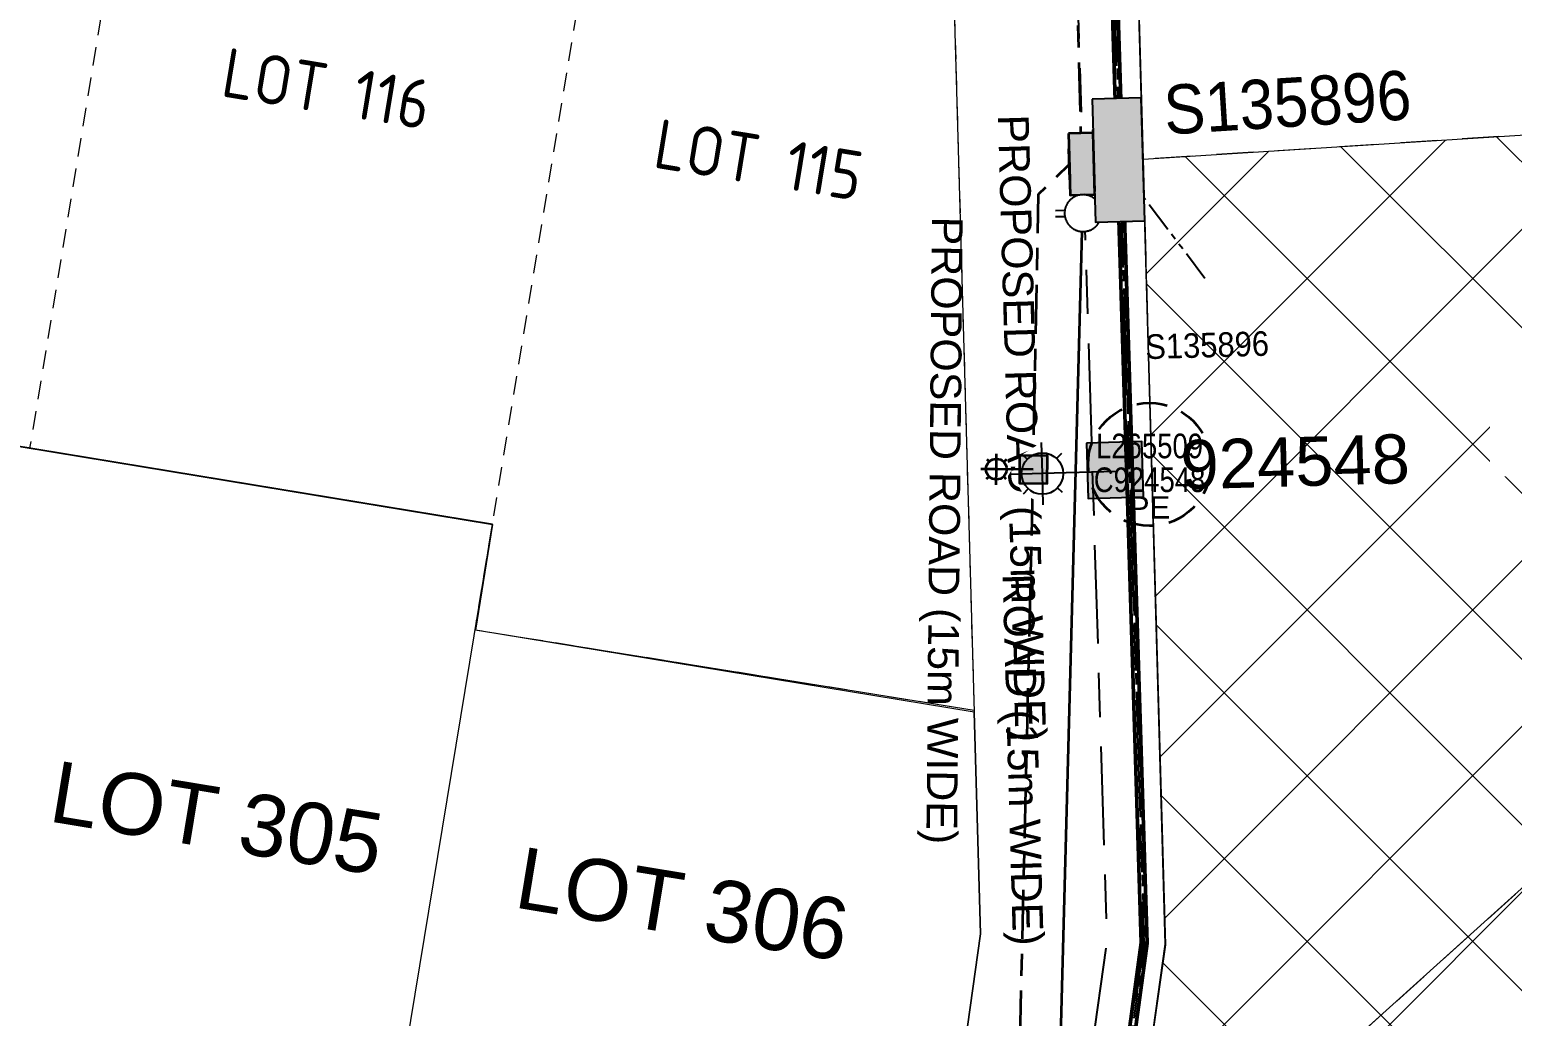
# Model space of a CAD drawing. Header units: metres. Extents: x 301573 to 309518, y 6281168 to 6284857.
# Drawn here: x 302959.6 to 303080.1, y 6282857.2 to 6282937.5 of the extents above; entities that cross this region are included whole.
import ezdxf
from ezdxf.enums import TextEntityAlignment as Align

# ---------------------------------------------------------------- set-up
doc = ezdxf.new("R2010")
doc.units = ezdxf.units.M
for name, pattern in [('Cable Exist UG', [8.2, 4, -1.2, 1.8, -1.2]), ('Dash', [5, 3, -2]), ('DASHED', [0.75, 0.5, -0.25]), ('DOT', [6.35, 0, -6.35]), ('IE Trench LV', [5.5, 4, -1.5]), ('PHANTOMX2', [5, 2.5, -0.5, 0.5, -0.5, 0.5, -0.5])]:
    doc.linetypes.add(name, pattern=pattern)
doc.layers.get('0').update_dxf_attribs({"color": 6})
doc.layers.add('_User Miscellaneous2', color=31, linetype='Continuous', lineweight=13, transparency=0.3)
doc.layers.add('_User Miscellaneous8', color=63, linetype='Continuous', lineweight=13, transparency=0.6)
for name, color, linetype, lineweight in [('_User_HV_Exist', 1, 'Continuous', 35), ('_User_LV_Exist', 5, 'Continuous', 35), ('_User_SL_Exist', 4, 'Continuous', 35), ('Cadastre Developer_SP_NEW', 70, 'Continuous', 15), ('Cadastre Roads_SP_EXT', 46, 'Continuous', 15), ('Cadastre Roads_SP_NEW', 42, 'Continuous', 15)]:
    doc.layers.add(name, color=color, linetype=linetype, lineweight=lineweight)
for name, color, linetype in [('Equip_LV_NEW', 2, 'Continuous'), ('Equip_SP_SL_EXT', 7, 'Continuous'), ('Mains_HV_New_U72', 2, 'Cable x'), ('Notes', 7, 'Continuous'), ('Services_SP_NEW', 2, 'PHANTOMX2'), ('Services_SP_NEW_UG', 2, 'PHANTOMX2'), ('SupportsUG_SP_LV_NEW', 2, 'Continuous'), ('SupportsUG_SP_LV_SL_NEW', 2, 'Continuous'), ('Trench_SP_NEW', 2, 'Continuous'), ('UG_Details_SP_MISC', 7, 'Continuous')]:
    doc.layers.add(name, color=color, linetype=linetype)
doc.styles.add('DevPlan', font='isocp.shx', dxfattribs={"height": 2})
doc.styles.add('ieISOCP', font='arial.ttf', dxfattribs={"height": 1.5})
doc.styles.add('SL_LABEL', font='arial.ttf', dxfattribs={"height": 2})
doc.styles.get("Standard").update_dxf_attribs({"font": 'arial.ttf'})
doc.linetypes.add('Cable New UG', pattern='A,7,-0.25,["x",Standard,S=2,R=0,X=0.2,Y=-0.8],-2.1', length=9.35)
doc.linetypes.add('Cable x', pattern='A,5,-0.25,["x",Standard,S=2,R=0,X=0,Y=-0.8],-1.5', length=6.75)

# ---------------------------------------------------------------- blocks, each defined once
blk = doc.blocks.new('*U326')
at = {"width": 0.9}
blk.add_attdef('ASSET_NUM', text='', height=2, dxfattribs=at).set_placement((4.75, -15.006), align=Align.MIDDLE_LEFT)
for tag, p, flags in [('SUBURB', (-1.25, -17.006), 1), ('STREETNAME', (-1.05, -17.006), 9), ('PARENT', (-0.85, -17.006), 9), ('NOTES', (-0.65, -17.006), 9), ('LOCATION', (-0.45, -17.006), 9), ('LEGEND', (-0.25, -17.006), 9), ('USAGE', (-0.05, -17.006), 9), ('SUPPORT_TYPE', (0.15, -17.006), 9), ('STATE', (0.35, -17.006), 9), ('OWNED_BY', (0.55, -17.006), 9)]:
    blk.add_attdef(tag, p, '', height=0.2, rotation=270, dxfattribs=dict(flags=flags))
blk.add_wipeout([(1, 2.5), (1, -2.5), (-1, -2.5), (-1, 2.5)])
at = {"layer": 'Notes'}
h = blk.add_hatch(color=256, dxfattribs=at)
h.dxf.hatch_style = 1
h.paths.add_polyline_path([(-1, 2.5), (-1, -1.25), (-1, 1.25), (-1, -2.5), (1, -2.5), (1, 2.5)])
blk.add_lwpolyline([(-1, 2.5), (-1, -1.25), (-1, 1.25), (-1, -2.5), (1, -2.5), (1, 2.5)], close=True)
blk = doc.blocks.new('*U265')
at = {"layer": 'Notes'}
h = blk.add_hatch(color=256, dxfattribs=at)
h.dxf.hatch_style = 1
h.paths.add_polyline_path([(-1.158, 1.14), (-1.158, -1.14), (1.122, -1.14), (1.122, 1.14)])
blk.add_lwpolyline([(-1.125, 1.125), (-1.125, -1.125), (1.125, -1.125), (1.125, 1.125)], close=True)
at = {"width": 0.9, "flags": 8}
blk.add_attdef('ASSET_NUM', text='', height=1.5, dxfattribs=at).set_placement((-49.373, 93.295), align=Align.MIDDLE_LEFT)
at = {"flags": 1}
blk.add_attdef('Z', (-54.137, 90.435), '', height=0.15, rotation=270, dxfattribs=at)
at = {"flags": 9}
for tag, p in [('NOTES', (-53.873, 90.435)), ('SUBURB', (-53.723, 90.435)), ('STREETNAME', (-53.573, 90.435)), ('LOCATION', (-53.423, 90.435)), ('LEGEND', (-53.273, 90.435)), ('USAGE', (-53.123, 90.435)), ('STATE', (-52.973, 90.435)), ('OWNED_BY', (-52.823, 90.435)), ('COLUMN_TYPE', (-52.673, 90.435)), ('STREET_CODE', (-52.523, 90.435)), ('STRUCTURE_PLANT_NUMBER', (-52.35, 90.435))]:
    blk.add_attdef(tag, text='', height=0.15, rotation=270, dxfattribs=at).set_placement(p, align=Align.MIDDLE_LEFT)
blk = doc.blocks.new('LV_UG_LINKS_OPEN_NEW')
at = {"layer": 'Equip_LV_NEW'}
for tag, flags, p in [('NO_PHASES', 9, (3, -2.4)), ('OPERATING_VOLTAGE', 9, (3, -2.6)), ('ORIENTATION', 9, (3, -2.8)), ('STATE', 9, (3, -3)), ('SWITCH_TYPE', 9, (3, -3.2)), ('USAGE', 9, (3, -3.4)), ('NOTES', 9, (3, -3.6)), ('OWNED_BY', 9, (3, -3.8)), ('OPERATED_BY', 9, (3, -4)), ('TYPE', 9, (3, -4.6)), ('Z', 1, (3, -4.8)), ('MAINTAINED_BY', 9, (3, -4.2)), ('NUMBER_OF_PHASES', 9, (3, -4.4))]:
    blk.add_attdef(tag, text='', height=0.2, dxfattribs=dict(at, flags=flags)).set_placement(p, align=Align.MIDDLE_LEFT)
blk.add_wipeout([(4, 1.5), (3.96, 1.5), (3.93, 1.5), (3.89, 1.5), (3.85, 1.49), (3.82, 1.49), (3.78, 1.48), (3.74, 1.48), (3.71, 1.47), (3.67, 1.46), (3.64, 1.46), (3.6, 1.45), (3.56, 1.44), (3.53, 1.42), (3.49, 1.41), (3.46, 1.4), (3.43, 1.39), (3.39, 1.37), (3.36, 1.36), (3.33, 1.34), (3.29, 1.32), (3.26, 1.31), (3.23, 1.29), (3.2, 1.27), (3.17, 1.25), (3.14, 1.23), (3.11, 1.2), (3.08, 1.18), (3.05, 1.16), (3.02, 1.14), (2.99, 1.11), (2.97, 1.09), (2.94, 1.06), (2.91, 1.03), (2.89, 1.01), (2.86, 0.98), (2.84, 0.95), (2.82, 0.92), (2.8, 0.89), (2.77, 0.86), (2.75, 0.83), (2.73, 0.8), (2.71, 0.77), (2.69, 0.74), (2.68, 0.71), (2.66, 0.67), (2.64, 0.64), (2.63, 0.61), (2.61, 0.57), (2.6, 0.54), (2.59, 0.51), (2.58, 0.47), (2.56, 0.44), (2.55, 0.4), (2.54, 0.36), (2.54, 0.33), (2.53, 0.29), (2.52, 0.26), (2.52, 0.22), (2.51, 0.18), (2.51, 0.15), (2.5, 0.11), (2.5, 0.07), (2.5, 0.04), (2.5, 0), (2.5, -0.04), (2.5, -0.07), (2.5, -0.11), (2.51, -0.15), (2.51, -0.18), (2.52, -0.22), (2.52, -0.26), (2.53, -0.29), (2.54, -0.33), (2.54, -0.36), (2.55, -0.4), (2.56, -0.44), (2.58, -0.47), (2.59, -0.51), (2.6, -0.54), (2.61, -0.57), (2.63, -0.61), (2.64, -0.64), (2.66, -0.67), (2.68, -0.71), (2.69, -0.74), (2.71, -0.77), (2.73, -0.8), (2.75, -0.83), (2.77, -0.86), (2.8, -0.89), (2.82, -0.92), (2.84, -0.95), (2.86, -0.98), (2.89, -1.01), (2.91, -1.03), (2.94, -1.06), (2.97, -1.09), (2.99, -1.11), (3.02, -1.14), (3.05, -1.16), (3.08, -1.18), (3.11, -1.2), (3.14, -1.23), (3.17, -1.25), (3.2, -1.27), (3.23, -1.29), (3.26, -1.31), (3.29, -1.32), (3.33, -1.34), (3.36, -1.36), (3.39, -1.37), (3.43, -1.39), (3.46, -1.4), (3.49, -1.41), (3.53, -1.42), (3.56, -1.44), (3.6, -1.45), (3.64, -1.46), (3.67, -1.46), (3.71, -1.47), (3.74, -1.48), (3.78, -1.48), (3.82, -1.49), (3.85, -1.49), (3.89, -1.5), (3.93, -1.5), (3.96, -1.5), (4, -1.5), (4.04, -1.5), (4.07, -1.5), (4.11, -1.5), (4.15, -1.49), (4.18, -1.49), (4.22, -1.48), (4.26, -1.48), (4.29, -1.47), (4.33, -1.46), (4.36, -1.46), (4.4, -1.45), (4.44, -1.44), (4.47, -1.42), (4.51, -1.41), (4.54, -1.4), (4.57, -1.39), (4.61, -1.37), (4.64, -1.36), (4.67, -1.34), (4.71, -1.32), (4.74, -1.31), (4.77, -1.29), (4.8, -1.27), (4.83, -1.25), (4.86, -1.23), (4.89, -1.2), (4.92, -1.18), (4.95, -1.16), (4.98, -1.14), (5.01, -1.11), (5.03, -1.09), (5.06, -1.06), (5.09, -1.03), (5.11, -1.01), (5.14, -0.98), (5.16, -0.95), (5.18, -0.92), (5.2, -0.89), (5.23, -0.86), (5.25, -0.83), (5.27, -0.8), (5.29, -0.77), (5.31, -0.74), (5.32, -0.71), (5.34, -0.67), (5.36, -0.64), (5.37, -0.61), (5.39, -0.57), (5.4, -0.54), (5.41, -0.51), (5.42, -0.47), (5.44, -0.44), (5.45, -0.4), (5.46, -0.36), (5.46, -0.33), (5.47, -0.29), (5.48, -0.26), (5.48, -0.22), (5.49, -0.18), (5.49, -0.15), (5.5, -0.11), (5.5, -0.07), (5.5, -0.04), (5.5, 0), (5.5, 0.04), (5.5, 0.07), (5.5, 0.11), (5.49, 0.15), (5.49, 0.18), (5.48, 0.22), (5.48, 0.26), (5.47, 0.29), (5.46, 0.33), (5.46, 0.36), (5.45, 0.4), (5.44, 0.44), (5.42, 0.47), (5.41, 0.51), (5.4, 0.54), (5.39, 0.57), (5.37, 0.61), (5.36, 0.64), (5.34, 0.67), (5.32, 0.71), (5.31, 0.74), (5.29, 0.77), (5.27, 0.8), (5.25, 0.83), (5.23, 0.86), (5.2, 0.89), (5.18, 0.92), (5.16, 0.95), (5.14, 0.98), (5.11, 1.01), (5.09, 1.03), (5.06, 1.06), (5.03, 1.09), (5.01, 1.11), (4.98, 1.14), (4.95, 1.16), (4.92, 1.18), (4.89, 1.2), (4.86, 1.23), (4.83, 1.25), (4.8, 1.27), (4.77, 1.29), (4.74, 1.31), (4.71, 1.32), (4.67, 1.34), (4.64, 1.36), (4.61, 1.37), (4.57, 1.39), (4.54, 1.4), (4.51, 1.41), (4.47, 1.42), (4.44, 1.44), (4.4, 1.45), (4.36, 1.46), (4.33, 1.46), (4.29, 1.47), (4.26, 1.48), (4.22, 1.48), (4.18, 1.49), (4.15, 1.49), (4.11, 1.5), (4.07, 1.5), (4.04, 1.5)]).dxf.layer = 'Equip_LV_NEW'
for p, q in [((3.75, 2.24), (3.75, 1.48)), ((4.25, 2.24), (4.25, 1.48)), ((3.75, -1.48), (3.75, -2.24)), ((4.25, -1.48), (4.25, -2.24))]:
    blk.add_line(p, q, dxfattribs=at)
at = {"layer": 'Equip_LV_NEW', "flags": 128}
blk.add_lwpolyline([(4, 1.5), (3.96, 1.5), (3.93, 1.5), (3.89, 1.5), (3.85, 1.49), (3.82, 1.49), (3.78, 1.48), (3.74, 1.48), (3.71, 1.47), (3.67, 1.46), (3.64, 1.46), (3.6, 1.45), (3.56, 1.44), (3.53, 1.42), (3.49, 1.41), (3.46, 1.4), (3.43, 1.39), (3.39, 1.37), (3.36, 1.36), (3.33, 1.34), (3.29, 1.32), (3.26, 1.31), (3.23, 1.29), (3.2, 1.27), (3.17, 1.25), (3.14, 1.23), (3.11, 1.2), (3.08, 1.18), (3.05, 1.16), (3.02, 1.14), (2.99, 1.11), (2.97, 1.09), (2.94, 1.06), (2.91, 1.03), (2.89, 1.01), (2.86, 0.98), (2.84, 0.95), (2.82, 0.92), (2.8, 0.89), (2.77, 0.86), (2.75, 0.83), (2.73, 0.8), (2.71, 0.77), (2.69, 0.74), (2.68, 0.71), (2.66, 0.67), (2.64, 0.64), (2.63, 0.61), (2.61, 0.57), (2.6, 0.54), (2.59, 0.51), (2.58, 0.47), (2.56, 0.44), (2.55, 0.4), (2.54, 0.36), (2.54, 0.33), (2.53, 0.29), (2.52, 0.26), (2.52, 0.22), (2.51, 0.18), (2.51, 0.15), (2.5, 0.11), (2.5, 0.07), (2.5, 0.04), (2.5, 0), (2.5, -0.04), (2.5, -0.07), (2.5, -0.11), (2.51, -0.15), (2.51, -0.18), (2.52, -0.22), (2.52, -0.26), (2.53, -0.29), (2.54, -0.33), (2.54, -0.36), (2.55, -0.4), (2.56, -0.44), (2.58, -0.47), (2.59, -0.51), (2.6, -0.54), (2.61, -0.57), (2.63, -0.61), (2.64, -0.64), (2.66, -0.67), (2.68, -0.71), (2.69, -0.74), (2.71, -0.77), (2.73, -0.8), (2.75, -0.83), (2.77, -0.86), (2.8, -0.89), (2.82, -0.92), (2.84, -0.95), (2.86, -0.98), (2.89, -1.01), (2.91, -1.03), (2.94, -1.06), (2.97, -1.09), (2.99, -1.11), (3.02, -1.14), (3.05, -1.16), (3.08, -1.18), (3.11, -1.2), (3.14, -1.23), (3.17, -1.25), (3.2, -1.27), (3.23, -1.29), (3.26, -1.31), (3.29, -1.32), (3.33, -1.34), (3.36, -1.36), (3.39, -1.37), (3.43, -1.39), (3.46, -1.4), (3.49, -1.41), (3.53, -1.42), (3.56, -1.44), (3.6, -1.45), (3.64, -1.46), (3.67, -1.46), (3.71, -1.47), (3.74, -1.48), (3.78, -1.48), (3.82, -1.49), (3.85, -1.49), (3.89, -1.5), (3.93, -1.5), (3.96, -1.5), (4, -1.5), (4.04, -1.5), (4.07, -1.5), (4.11, -1.5), (4.15, -1.49), (4.18, -1.49), (4.22, -1.48), (4.26, -1.48), (4.29, -1.47), (4.33, -1.46), (4.36, -1.46), (4.4, -1.45), (4.44, -1.44), (4.47, -1.42), (4.51, -1.41), (4.54, -1.4), (4.57, -1.39), (4.61, -1.37), (4.64, -1.36), (4.67, -1.34), (4.71, -1.32), (4.74, -1.31), (4.77, -1.29), (4.8, -1.27), (4.83, -1.25), (4.86, -1.23), (4.89, -1.2), (4.92, -1.18), (4.95, -1.16), (4.98, -1.14), (5.01, -1.11), (5.03, -1.09), (5.06, -1.06), (5.09, -1.03), (5.11, -1.01), (5.14, -0.98), (5.16, -0.95), (5.18, -0.92), (5.2, -0.89), (5.23, -0.86), (5.25, -0.83), (5.27, -0.8), (5.29, -0.77), (5.31, -0.74), (5.32, -0.71), (5.34, -0.67), (5.36, -0.64), (5.37, -0.61), (5.39, -0.57), (5.4, -0.54), (5.41, -0.51), (5.42, -0.47), (5.44, -0.44), (5.45, -0.4), (5.46, -0.36), (5.46, -0.33), (5.47, -0.29), (5.48, -0.26), (5.48, -0.22), (5.49, -0.18), (5.49, -0.15), (5.5, -0.11), (5.5, -0.07), (5.5, -0.04), (5.5, 0), (5.5, 0.04), (5.5, 0.07), (5.5, 0.11), (5.49, 0.15), (5.49, 0.18), (5.48, 0.22), (5.48, 0.26), (5.47, 0.29), (5.46, 0.33), (5.46, 0.36), (5.45, 0.4), (5.44, 0.44), (5.42, 0.47), (5.41, 0.51), (5.4, 0.54), (5.39, 0.57), (5.37, 0.61), (5.36, 0.64), (5.34, 0.67), (5.32, 0.71), (5.31, 0.74), (5.29, 0.77), (5.27, 0.8), (5.25, 0.83), (5.23, 0.86), (5.2, 0.89), (5.18, 0.92), (5.16, 0.95), (5.14, 0.98), (5.11, 1.01), (5.09, 1.03), (5.06, 1.06), (5.03, 1.09), (5.01, 1.11), (4.98, 1.14), (4.95, 1.16), (4.92, 1.18), (4.89, 1.2), (4.86, 1.23), (4.83, 1.25), (4.8, 1.27), (4.77, 1.29), (4.74, 1.31), (4.71, 1.32), (4.67, 1.34), (4.64, 1.36), (4.61, 1.37), (4.57, 1.39), (4.54, 1.4), (4.51, 1.41), (4.47, 1.42), (4.44, 1.44), (4.4, 1.45), (4.36, 1.46), (4.33, 1.46), (4.29, 1.47), (4.26, 1.48), (4.22, 1.48), (4.18, 1.49), (4.15, 1.49), (4.11, 1.5), (4.07, 1.5), (4.04, 1.5)], close=True, dxfattribs=at)
at = {"layer": 'Equip_LV_NEW', "flags": 9}
for tag, p in [('ACTUAL_STATUS', (3, -2)), ('CONSTRUCTED_VOLTAGE', (3, -2.2))]:
    blk.add_attdef(tag, text='', height=0.2, dxfattribs=at).set_placement(p, align=Align.MIDDLE_LEFT)
blk = doc.blocks.new('*U332')
at = {"layer": '_User_LV_Exist'}
for p, q in [((2.5, 1), (2.5, -1)), ((3, 0.75), (3, -0.75)), ((3.5, 0.5), (3.5, -0.5)), ((4, 0.25), (4, -0.25))]:
    blk.add_line(p, q, dxfattribs=at)
at = {"width": 0.9}
blk.add_attdef('ASSET_NUM', text='', height=2, dxfattribs=at).set_placement((4.75, -15.01), align=Align.MIDDLE_LEFT)
for tag, p, flags in [('SUBURB', (-1.25, -17.01), 1), ('STREETNAME', (-1.05, -17.01), 9), ('PARENT', (-0.85, -17.01), 9), ('NOTES', (-0.65, -17.01), 9), ('LOCATION', (-0.45, -17.01), 9), ('LEGEND', (-0.25, -17.01), 9), ('USAGE', (-0.05, -17.01), 9), ('SUPPORT_TYPE', (0.15, -17.01), 9), ('STATE', (0.35, -17.01), 9), ('OWNED_BY', (0.55, -17.01), 9)]:
    blk.add_attdef(tag, p, '', height=0.2, rotation=270, dxfattribs=dict(flags=flags))
blk.add_wipeout([(1, 2.5), (1, -2.5), (-1, -2.5), (-1, 2.5)])
at = {"layer": 'Notes'}
h = blk.add_hatch(color=256, dxfattribs=at)
h.dxf.hatch_style = 1
h.paths.add_polyline_path([(-1, 2.5), (-1, -1.25), (-1, 1.25), (-1, -2.5), (1, -2.5), (1, 2.5)])
blk.add_lwpolyline([(-1, 2.5), (-1, -1.25), (-1, 1.25), (-1, -2.5), (1, -2.5), (1, 2.5)], close=True)
at = {"layer": '_User_LV_Exist'}
blk.add_line((1, 0), (2.5, 0), dxfattribs=at)
at = {"layer": 'Equip_LV_NEW', "ltscale": 10, "rotation": 270}
blk.add_blockref('LV_UG_LINKS_OPEN_NEW', (0, 0), dxfattribs=at)
blk = doc.blocks.new('*U277')
at = {"layer": 'Notes'}
h = blk.add_hatch(color=256, dxfattribs=at)
h.dxf.hatch_style = 1
h.paths.add_polyline_path([(-1.11, 1.18), (-1.2, -1.1), (1.08, -1.18), (1.16, 1.1)])
blk.add_lwpolyline([(-1.08, 1.17), (-1.17, -1.08), (1.08, -1.17), (1.17, 1.08)], close=True)
at = {"width": 0.9, "flags": 8}
blk.add_attdef('ASSET_NUM', text='', height=1.5, dxfattribs=at).set_placement((-49.37, 93.3), align=Align.MIDDLE_LEFT)
at = {"flags": 1}
blk.add_attdef('Z', (-54.14, 90.44), '', height=0.15, rotation=270, dxfattribs=at)
at = {"flags": 9}
for tag, p in [('NOTES', (-53.87, 90.44)), ('SUBURB', (-53.72, 90.44)), ('STREETNAME', (-53.57, 90.44)), ('LOCATION', (-53.42, 90.44)), ('LEGEND', (-53.27, 90.44)), ('USAGE', (-53.12, 90.44)), ('STATE', (-52.97, 90.44)), ('OWNED_BY', (-52.82, 90.44)), ('COLUMN_TYPE', (-52.67, 90.44)), ('STREET_CODE', (-52.52, 90.44)), ('STRUCTURE_PLANT_NUMBER', (-52.35, 90.44))]:
    blk.add_attdef(tag, text='', height=0.15, rotation=270, dxfattribs=at).set_placement(p, align=Align.MIDDLE_LEFT)
blk = doc.blocks.new('*U253')
at = {"linetype": 'DASHED', "ltscale": 5}
blk.add_circle((0, 0), 5, dxfattribs=at)
at = {"insert": (0, -2.6), "char_height": 1.8, "attachment_point": 2}
blk.add_mtext('PE', dxfattribs=at)
at = {"width": 0.8}
blk.add_attdef('SNUMBER', text='', height=1.8, dxfattribs=at).set_placement((0, 0.5), align=Align.CENTER)
at = {"flags": 1}
blk.add_attdef('Z', (0, 0), '', height=0.2, dxfattribs=at)
at = {"width": 0.8}
blk.add_attdef('CNUMBER', text='', height=1.8, dxfattribs=at).set_placement((0, -0.25), align=Align.TOP_CENTER)
blk = doc.blocks.new('*U245')
at = {"flags": 9}
for tag, p in [('LRATECODE', (-7.4, 0)), ('LOUTREACHVOCAB', (-7.2, 0)), ('LOUTREACH', (-7, 0)), ('LANTNUMBER', (-6.6, 0)), ('LNEW', (-6.4, 0)), ('LMASTVOCAB', (-6.2, 0)), ('LMAST', (-6, 0)), ('LLAMPVOCAB', (-5.8, 0)), ('LLAMP', (-5.6, 0)), ('LEXIST', (-5.4, 0)), ('LCHARGE3PERCENT', (-5.2, 0)), ('LCHARGE3', (-5, 0)), ('LCHARGE2PERCENT', (-4.8, 0)), ('LCHARGE2', (-4.6, 0)), ('LCHARGE1PERCENT', (-4.4, 0)), ('LCHARGE1', (-4.2, 0)), ('LCATEGORY', (-4, 0)), ('LBRACKETVOCAB', (-3.8, 0)), ('LBRACKET', (-3.6, 0)), ('LKINGHEIGHT', (-3.4, 0)), ('CREPLACE', (-3.2, 0)), ('CREMOVE', (-3, 0)), ('CNUMBER', (-2.8, 0)), ('CNEW', (-2.6, 0)), ('CEXIST', (-2.4, 0)), ('USAGE', (-2.2, 0)), ('STATE', (-2, 0)), ('OWNED_BY', (-1.8, 0)), ('ORIENTATION', (-1.6, 0)), ('OPERATING_VOLTAGE', (-1.4, 0)), ('NO_PHASES', (-1.2, 0)), ('LANTERN_TYPE', (-1, 0)), ('LANTERN_PURPOSE', (-0.8, 0)), ('CONTROL_TYPE', (-0.6, 0)), ('CONSTRUCTED_VOLTAGE', (-0.4, 0))]:
    blk.add_attdef(tag, text='', height=0.001, rotation=270, dxfattribs=at).set_placement(p, align=Align.MIDDLE_LEFT)
at = {"style": 'SL_LABEL', "flags": 9}
blk.add_attdef('STREET_CODE', text='', height=0.001, rotation=270, dxfattribs=at).set_placement((0.001, 0), align=Align.MIDDLE_LEFT)
at = {"flags": 1}
blk.add_attdef('Z', (0, 0), '', height=0.001, rotation=270, dxfattribs=at)
at = {"width": 0.9}
blk.add_attdef('LNUMBER', text='', height=1, dxfattribs=at).set_placement((7, -1), align=Align.MIDDLE_LEFT)
at = {"flags": 9}
for tag, p in [('LREMOVE', (0, -7.6)), ('LREPLACE', (0, -7.8)), ('LTYPE', (0, -8)), ('LTYPEVOCAB', (0, -8.2)), ('LEGEND', (0, -8.4)), ('SUBURB', (0, -8.6)), ('STREETNAME', (0, -8.8)), ('LOCATION', (0, -9)), ('NOTES', (0, -9.2)), ('MAINTAINED_BY', (0, -9.863))]:
    blk.add_attdef(tag, text='', height=0.001, dxfattribs=at).set_placement(p, align=Align.MIDDLE_LEFT)
blk.add_attdef('OPERATED_BY', (0, -9.607), '', height=0.001, dxfattribs=at)
blk.add_wipeout([(-13.086, -2.568), (-12.489, -1.49), (-11.447, -0.833), (-10.369, -1.43), (-9.712, -2.472), (-10.309, -3.55), (-11.352, -4.207), (-12.43, -3.61)])
for p, q in [((-12.489, -1.49), (-12.217, -1.747)), ((-11.399, -2.52), (-11.447, -0.833)), ((-10.369, -1.43), (-10.627, -1.702)), ((-7.401, -2.407), (-11.399, -2.52)), ((-11.399, -2.52), (-13.086, -2.568)), ((-11.352, -4.207), (-11.399, -2.52)), ((-12.43, -3.61), (-12.172, -3.338)), ((-10.309, -3.55), (-10.582, -3.293))]:
    blk.add_line(p, q)
blk.add_circle((-11.399, -2.52), 1.125)
blk = doc.blocks.new('*U278')
at = {"flags": 9}
for tag, p in [('LRATECODE', (-7.4, 0)), ('LOUTREACHVOCAB', (-7.2, 0)), ('LOUTREACH', (-7, 0)), ('LANTNUMBER', (-6.6, 0)), ('LNEW', (-6.4, 0)), ('LMASTVOCAB', (-6.2, 0)), ('LMAST', (-6, 0)), ('LLAMPVOCAB', (-5.8, 0)), ('LLAMP', (-5.6, 0)), ('LEXIST', (-5.4, 0)), ('LCHARGE3PERCENT', (-5.2, 0)), ('LCHARGE3', (-5, 0)), ('LCHARGE2PERCENT', (-4.8, 0)), ('LCHARGE2', (-4.6, 0)), ('LCHARGE1PERCENT', (-4.4, 0)), ('LCHARGE1', (-4.2, 0)), ('LCATEGORY', (-4, 0)), ('LBRACKETVOCAB', (-3.8, 0)), ('LBRACKET', (-3.6, 0)), ('LKINGHEIGHT', (-3.4, 0)), ('CREPLACE', (-3.2, 0)), ('CREMOVE', (-3, 0)), ('CNUMBER', (-2.8, 0)), ('CNEW', (-2.6, 0)), ('CEXIST', (-2.4, 0)), ('USAGE', (-2.2, 0)), ('STATE', (-2, 0)), ('OWNED_BY', (-1.8, 0)), ('ORIENTATION', (-1.6, 0)), ('OPERATING_VOLTAGE', (-1.4, 0)), ('NO_PHASES', (-1.2, 0)), ('LANTERN_TYPE', (-1, 0)), ('LANTERN_PURPOSE', (-0.8, 0)), ('CONTROL_TYPE', (-0.6, 0)), ('CONSTRUCTED_VOLTAGE', (-0.4, 0))]:
    blk.add_attdef(tag, text='', height=0.001, rotation=270, dxfattribs=at).set_placement(p, align=Align.MIDDLE_LEFT)
at = {"style": 'SL_LABEL', "flags": 9}
blk.add_attdef('STREET_CODE', text='', height=0.001, rotation=270, dxfattribs=at).set_placement((0, 0), align=Align.MIDDLE_LEFT)
at = {"flags": 1}
blk.add_attdef('Z', (0, 0), '', height=0.001, rotation=270, dxfattribs=at)
at = {"width": 0.9}
blk.add_attdef('LNUMBER', text='', height=1, dxfattribs=at).set_placement((7, -1), align=Align.MIDDLE_LEFT)
at = {"flags": 9}
for tag, p in [('LREMOVE', (0, -7.6)), ('LREPLACE', (0, -7.8)), ('LTYPE', (0, -8)), ('LTYPEVOCAB', (0, -8.2)), ('LEGEND', (0, -8.4)), ('SUBURB', (0, -8.6)), ('STREETNAME', (0, -8.8)), ('LOCATION', (0, -9)), ('NOTES', (0, -9.2)), ('MAINTAINED_BY', (0, -9.86))]:
    blk.add_attdef(tag, text='', height=0.001, dxfattribs=at).set_placement(p, align=Align.MIDDLE_LEFT)
blk.add_attdef('OPERATED_BY', (0, -9.61), '', height=0.001, dxfattribs=at)
blk.add_wipeout([(-14.01, 2.8), (-13.38, 3.86), (-12.31, 4.47), (-11.25, 3.84), (-10.64, 2.77), (-11.28, 1.71), (-12.34, 1.1), (-13.4, 1.74)])
for p, q in [((-13.38, 3.86), (-13.11, 3.59)), ((-12.33, 2.79), (-12.31, 4.47)), ((-11.25, 3.84), (-11.52, 3.57)), ((-12.33, 2.79), (-14.01, 2.8)), ((-13.4, 1.74), (-13.13, 2)), ((-12.34, 1.1), (-12.33, 2.79)), ((-8.33, 2.75), (-12.33, 2.79)), ((-11.28, 1.71), (-11.54, 1.98))]:
    blk.add_line(p, q)
blk.add_circle((-12.33, 2.79), 1.12)
blk = doc.blocks.new('*U356')
at = {"layer": 'Services_SP_NEW_UG', "ltscale": 0.5}
blk.add_lwpolyline([(2.359, -4.728), (-1.498, -0.003)], dxfattribs=at)

msp = doc.modelspace()

# ---------------------------------------------------------------- hatches: boundary and pattern name
at = {"layer": '_User Miscellaneous8', "transparency": 33554559}
h = msp.add_hatch(dxfattribs=at)
h.set_pattern_fill('ANSI37', color=21, scale=3, angle=90)
edge = h.paths.add_edge_path()
edge.add_line((303004.419, 6282814.411), (302971.011, 6282819.925))
edge.add_line((302971.011, 6282819.925), (302937.411, 6282825.399))
edge.add_line((302937.411, 6282825.399), (302925.377, 6282752.88))
edge.add_line((302925.377, 6282752.88), (302891.964, 6282758.425))
edge.add_line((302891.964, 6282758.425), (302903.876, 6282830.974))
edge.add_line((302903.876, 6282830.974), (302897.94, 6282831.952))
edge.add_line((302897.94, 6282831.952), (302886.25, 6282759.395))
edge.add_line((302886.25, 6282759.395), (302849.41, 6282765.331))
edge.add_line((302849.41, 6282765.331), (302841.888, 6282719.958))
edge.add_line((302841.888, 6282719.958), (302780.565, 6282728.671))
edge.add_line((302780.565, 6282728.671), (302773.622, 6282679.138))
edge.add_line((302773.622, 6282679.138), (302772.792, 6282673.218))
edge.add_line((302772.792, 6282673.218), (302771.742, 6282668.599))
edge.add_arc((302664.902, 6282695.235), 110.11, 333.60916, 346.00138, ccw=False)
edge.add_line((302763.537, 6282646.291), (302743.075, 6282605.049))
edge.add_line((302743.075, 6282605.049), (302857.511, 6282580.729))
edge.add_line((302857.511, 6282580.729), (302875.842, 6282572.73))
edge.add_line((302875.842, 6282572.73), (302906.323, 6282642.243))
edge.add_line((302906.323, 6282642.243), (303014.756, 6282735.002))
edge.add_line((303014.756, 6282735.002), (303053.69, 6282781.079))
edge.add_line((303053.69, 6282781.079), (303142.689, 6282923.304))
edge.add_line((303142.689, 6282923.304), (303148.902, 6282933.21))
edge.add_line((303148.902, 6282933.21), (303050.103, 6282926.915))
edge.add_line((303050.103, 6282926.915), (303051.904, 6282863.108))
edge.add_line((303051.904, 6282863.108), (303045.007, 6282813.804))
edge.add_line((303045.007, 6282813.804), (303038.256, 6282808.837))
edge.add_line((303038.256, 6282808.837), (303004.419, 6282814.411))

# ---------------------------------------------------------------- linework, layer by layer
at = {"layer": '_User Miscellaneous2', "linetype": 'Dash', "ltscale": 0.5}
for p, q in [((302970.203, 6282968.096), (302959.55, 6282903.428)), ((302959.55, 6282903.428), (302921.908, 6282909.629)), ((302997.193, 6282897.227), (302959.55, 6282903.428))]:
    msp.add_line(p, q, dxfattribs=at)
at = {"layer": '_User Miscellaneous2', "linetype": 'Dash', "ltscale": 0.5, "flags": 128}
msp.add_lwpolyline([(303007.846, 6282961.895), (303028.312, 6282958.524), (303034.402, 6282951.551), (303036.362, 6282882.1), (302995.779, 6282888.64)], close=True, dxfattribs=at)
at = {"layer": '_User Miscellaneous2', "linetype": 'Dash'}
msp.add_lwpolyline([(303050.103, 6282926.915), (303051.904, 6282863.108), (303048.447, 6282838.394), (303095.576, 6282880.856), (303142.715, 6282923.346), (303148.903, 6282933.207)], close=True, dxfattribs=at)
at = {"layer": '_User Miscellaneous8', "flags": 128}
msp.add_lwpolyline([(302800.298, 6282869.317), (302808.775, 6282929.917), (302846.887, 6282923.638), (302846.622, 6282922.031), (302997.193, 6282897.227), (302995.808, 6282888.636)], dxfattribs=at)
at = {"layer": '_User_LV_Exist', "linetype": 'Cable Exist UG', "flags": 128}
msp.add_lwpolyline([(302890.859, 6282993.328), (302890.57, 6282991.578), (303043.996, 6282966.075), (303045.112, 6282926.536)], dxfattribs=at)
at = {"layer": '_User_LV_Exist', "linetype": 'Cable New UG', "flags": 128}
msp.add_lwpolyline([(302976.163, 6282818.016), (303038.509, 6282807.782), (303042.224, 6282810.515), (303045.157, 6282921.038)], dxfattribs=at)
at = {"layer": '_User_SL_Exist', "linetype": 'Cable Exist UG', "flags": 128}
msp.add_lwpolyline([(303039.721, 6282838.931), (303041.183, 6282901.688), (303041.595, 6282924.081), (303044.112, 6282926.508)], dxfattribs=at)
at = {"layer": 'Cadastre Developer_SP_NEW'}
for p, q in [((302997.193, 6282897.227), (302846.622, 6282922.03)), ((302986.54, 6282832.558), (302997.193, 6282897.227)), ((303036.362, 6282882.1), (302995.779, 6282888.64))]:
    msp.add_line(p, q, dxfattribs=at)
at = {"layer": 'Cadastre Roads_SP_EXT', "linetype": 'Continuous'}
msp.add_lwpolyline([(303066.621, 6283034.552), (303065.636, 6283095.112), (303005.014, 6283105.04), (303006.539, 6283044.332), (303046.977, 6283037.67), (303050.103, 6282926.915), (303148.903, 6282933.207), (303149.203, 6282942.976), (303149.501, 6282953.128), (303069.758, 6282947.648), (303066.621, 6283034.552)], close=True, dxfattribs=at)
at = {"layer": 'Cadastre Roads_SP_NEW', "linetype": 'Continuous', "flags": 128}
msp.add_lwpolyline([(303034.402, 6282951.551), (303036.366, 6282881.954), (303036.875, 6282863.941), (303032.281, 6282831.103), (303047.136, 6282829.025), (303051.904, 6282863.108), (303048.878, 6282970.338)], dxfattribs=at)
at = {"layer": 'Mains_HV_New_U72', "linetype": 'Cable Exist UG', "ltscale": 2, "flags": 128}
for points in [[(303101.561, 6282816.278), (303100.345, 6282814.532), (303079.723, 6282822.833), (303046.583, 6282837.338), (303050.201, 6282863.203), (303046.925, 6282968.633), (302865.701, 6282998.768), (302867.814, 6283012.158)], [(303096.838, 6282809.875), (303098.307, 6282812.119), (303078.562, 6282820.067), (303043.296, 6282835.501), (303047.194, 6282863.365), (303044.003, 6282966.078), (302862.273, 6282996.296), (302840.475, 6282999.905)]]:
    msp.add_lwpolyline(points, dxfattribs=at)
at = {"layer": 'Trench_SP_NEW', "linetype": 'Cable Exist UG', "ltscale": 0.5, "flags": 128}
msp.add_lwpolyline([(302783.899, 6282848.09), (302805.823, 6283003.948), (302811.522, 6283007.715), (302853.684, 6283000.77), (303046.925, 6282968.633), (303050.201, 6282863.203), (303046.583, 6282837.338), (303048.2, 6282836.629)], dxfattribs=at)
at = {"layer": 'UG_Details_SP_MISC', "lineweight": 50}
for p, q in [((303049.96, 6282863.215), (303045.365, 6282829.283)), ((303050.441, 6282863.19), (303045.841, 6282829.219)), ((303049.96, 6282863.215), (303050.201, 6282863.203)), ((303050.441, 6282863.19), (303050.201, 6282863.203))]:
    msp.add_line(p, q, dxfattribs=at)

# ---------------------------------------------------------------- block references
at = {"layer": 'Services_SP_NEW', "linetype": 'ByBlock', "xscale": 2, "yscale": 2, "zscale": 2, "rotation": 357.9368201093905}
msp.add_blockref('*U356', (303050.766, 6282926.853), dxfattribs=at)

# ---------------------------------------------------------------- texts
at = {"layer": '_User Miscellaneous2', "char_height": 4, "attachment_point": 5, "rotation": 350.64566, "style": 'DevPlan'}
for s, insert in [('LOT 116', (302983.698, 6282932.662)), ('LOT 115', (303018.847, 6282926.872))]:
    msp.add_mtext(s, dxfattribs=dict(at, insert=insert))
at = {"layer": '_User_HV_Exist', "linetype": 'IE Trench LV', "insert": (303040.797, 6282930.59), "char_height": 2.5, "attachment_point": 1, "rotation": 271.61667, "style": 'ieISOCP'}
msp.add_mtext_dynamic_manual_height_columns('PROPOSED ROAD (15m WIDE)', width=55.26641, gutter_width=7.5, heights=[0], dxfattribs=at)
at = {"layer": '_User_LV_Exist', "linetype": 'IE Trench LV', "insert": (303035.436, 6282922.243), "char_height": 2.5, "attachment_point": 1, "rotation": 269.48583, "style": 'ieISOCP'}
msp.add_mtext_dynamic_manual_height_columns('PROPOSED ROAD (15m WIDE)', width=55.26641, gutter_width=7.5, heights=[0], dxfattribs=at)
at = {"layer": 'Cadastre Roads_SP_NEW', "linetype": 'IE Trench LV', "insert": (303041.174, 6282893.276), "char_height": 2.5, "attachment_point": 1, "rotation": 271.61667, "style": 'ieISOCP'}
msp.add_mtext_dynamic_manual_height_columns('ROAD (15m WIDE)', width=55.26641, gutter_width=7.5, heights=[0], dxfattribs=at)

# ---------------------------------------------------------------- next in the draw order: block references
at = {"layer": '_User_LV_Exist', "rotation": 1.61666666247532}
msp.add_blockref('*U332', (303045.112, 6282926.536), dxfattribs=at).add_auto_attribs({'ASSET_NUM': 'S135896'})

# ---------------------------------------------------------------- next in the draw order: block references
at = {"layer": '_User_SL_Exist', "linetype": 'DOT', "ltscale": 10}
ref = msp.add_blockref('*U253', (303050.635, 6282902.11), dxfattribs=at)
ref.add_attrib('SNUMBER', 'L265509', dxfattribs={"layer": '0', "ltscale": 10, "height": 2, "width": 0.8}).set_placement((303050.635, 6282902.61), align=Align.CENTER)
ref.add_attrib('CNUMBER', 'C924548', dxfattribs={"ltscale": 10, "height": 2, "width": 0.8}).set_placement((303050.635, 6282901.86), align=Align.TOP_CENTER)

# ---------------------------------------------------------------- next in the draw order: block references
at = {"layer": 'Equip_SP_SL_EXT', "linetype": 'Dash', "lineweight": 50, "xscale": 1.5, "yscale": 1.5, "zscale": 1.5}
msp.add_blockref('*U245', (303059.014, 6282905.143), dxfattribs=at)

# ---------------------------------------------------------------- next in the draw order: linework, layer by layer
at = {"layer": 'Cadastre Developer_SP_NEW', "color": 6, "lineweight": 0, "flags": 128}
msp.add_lwpolyline([(303048.447, 6282838.394), (303051.969, 6282863.047), (303050.103, 6282926.915), (303148.905, 6282933.21), (303142.704, 6282923.318)], close=True, dxfattribs=at)
at = {"layer": 'UG_Details_SP_MISC', "lineweight": 50}
for p, q in [((303047.219, 6282951.431), (303049.96, 6282863.215)), ((303047.699, 6282951.446), (303050.441, 6282863.19))]:
    msp.add_line(p, q, dxfattribs=at)

# ---------------------------------------------------------------- next in the draw order: block references
at = {"layer": '_User_LV_Exist', "linetype": 'Cable New UG', "lineweight": 50, "xscale": 0.75, "yscale": 0.75, "zscale": 0.75}
msp.add_blockref('*U278', (303047.427, 6282899.628), dxfattribs=at)
at = {"layer": 'SupportsUG_SP_LV_SL_NEW'}
ref = msp.add_blockref('*U265', (303047.818, 6282901.658), dxfattribs=dict(at, xscale=1.999999999999999, yscale=1.999999999999999, zscale=1.999999999999999, rotation=1.616666666676993))
ref.add_attrib('ASSET_NUM', '924548', dxfattribs={"layer": '0', "height": 4, "rotation": 1.61667}).set_placement((303053.156, 6282902.066), align=Align.MIDDLE_LEFT)

# ---------------------------------------------------------------- next in the draw order: linework, layer by layer
at = {"layer": '_User Miscellaneous8', "flags": 128}
msp.add_lwpolyline([(302800.298, 6282869.317), (302805.387, 6282862.4), (303025.529, 6282826.136), (303032.281, 6282831.103), (303036.875, 6282863.941), (303036.366, 6282881.954), (302995.808, 6282888.636), (302997.195, 6282897.239), (302846.622, 6282922.03), (302846.887, 6282923.638), (302808.775, 6282929.917)], close=True, dxfattribs=at)
at = {"layer": 'Cadastre Developer_SP_NEW', "color": 6, "lineweight": 0, "flags": 128}
msp.add_lwpolyline([(302782.381, 6282670.16), (302807.985, 6282675.589), (302810.165, 6282696.564), (302838.858, 6282701.681), (302871.228, 6282707.461), (302918.659, 6282721.354), (302958.983, 6282747.304), (303004.355, 6282776.503), (303029.329, 6282810.307), (303038.256, 6282808.837), (303045.007, 6282813.804), (303047.136, 6282829.025), (303048.447, 6282838.394), (303142.704, 6282923.318), (303053.69, 6282781.079), (303014.756, 6282735.002), (302906.323, 6282642.243), (302875.842, 6282572.73), (302857.48, 6282580.721), (302743.075, 6282605.049), (302763.307, 6282646.415, 0.0650729), (302771.742, 6282668.599)], format="xyb", close=True, dxfattribs=at)

# ---------------------------------------------------------------- next in the draw order: block references
at = {"layer": '_User_SL_Exist', "rotation": 1.616666666676993}
msp.add_blockref('*U277', (303041.183, 6282901.688), dxfattribs=at)

# ---------------------------------------------------------------- next in the draw order: block references
at = {"layer": 'SupportsUG_SP_LV_NEW'}
ref = msp.add_blockref('*U326', (303048.104, 6282926.858), dxfattribs=dict(at, xscale=2, yscale=2, zscale=2, rotation=1.61666666247532))
ref.add_attrib('ASSET_NUM', 'S135896', dxfattribs={"layer": '0', "height": 4, "rotation": 3.59286, "width": 0.9}).set_placement((303051.801, 6282930.913), align=Align.MIDDLE_LEFT)

# ---------------------------------------------------------------- next in the draw order: texts
at = {"layer": 'Cadastre Developer_SP_NEW', "insert": (303094.414, 6282906.097), "char_height": 5, "attachment_point": 5, "style": 'ieISOCP', "bg_fill": 3, "box_fill_scale": 1.5, "bg_fill_color": 256, "bg_fill_transparency": 0}
msp.add_mtext('LOT 505', dxfattribs=at)
at = {"layer": 'Cadastre Developer_SP_NEW', "char_height": 5, "attachment_point": 5, "rotation": 350.64566, "style": 'ieISOCP', "bg_fill": 3, "box_fill_scale": 1.5, "bg_fill_color": 256, "bg_fill_transparency": 0}
for s, insert in [('LOT 305', (302974.782, 6282873.333)), ('LOT 306', (303012.641, 6282866.336))]:
    msp.add_mtext(s, dxfattribs=dict(at, insert=insert))

doc.saveas('drawing.dxf')
